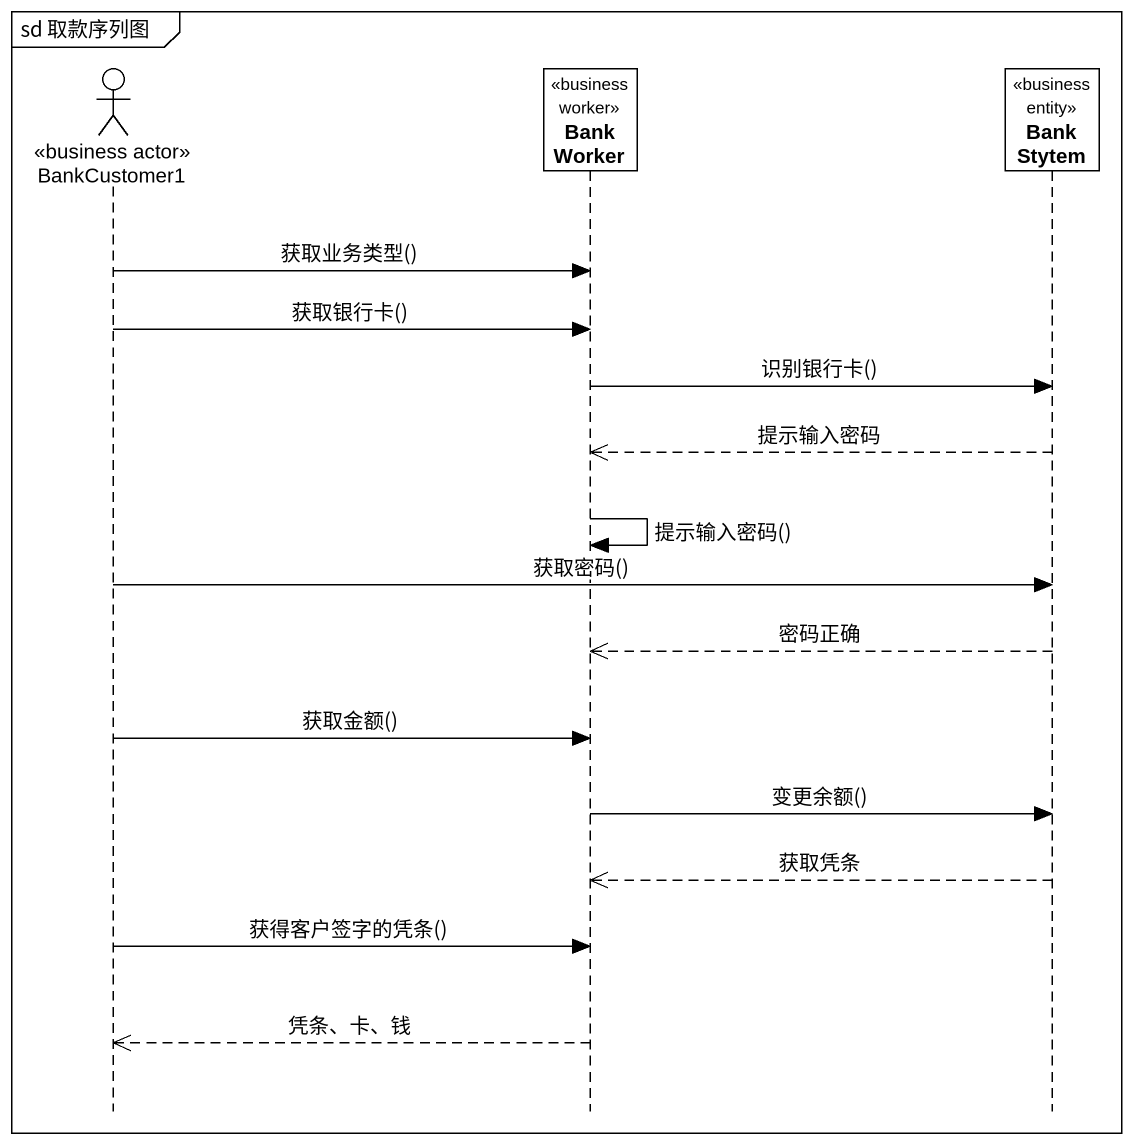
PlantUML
@startuml
mainframe sd 取款序列图
hide footbox
actor BankCustomer1 <<business actor>>
participant BankWorker <<business worker>>
participant BankStytem <<business entity>>

BankCustomer1 -> BankWorker : 获取业务类型()
BankCustomer1 -> BankWorker : 获取银行卡()
BankWorker -> BankStytem : 识别银行卡()
BankStytem -->> BankWorker : 提示输入密码
BankWorker -> BankWorker : 提示输入密码()
BankCustomer1 -> BankStytem : 获取密码()
BankStytem -->> BankWorker : 密码正确
BankCustomer1 -> BankWorker : 获取金额()
BankWorker -> BankStytem : 变更余额()
BankStytem -->> BankWorker : 获取凭条
BankCustomer1 -> BankWorker : 获得客户签字的凭条()
BankWorker -->> BankCustomer1 : 凭条、卡、钱
@enduml
